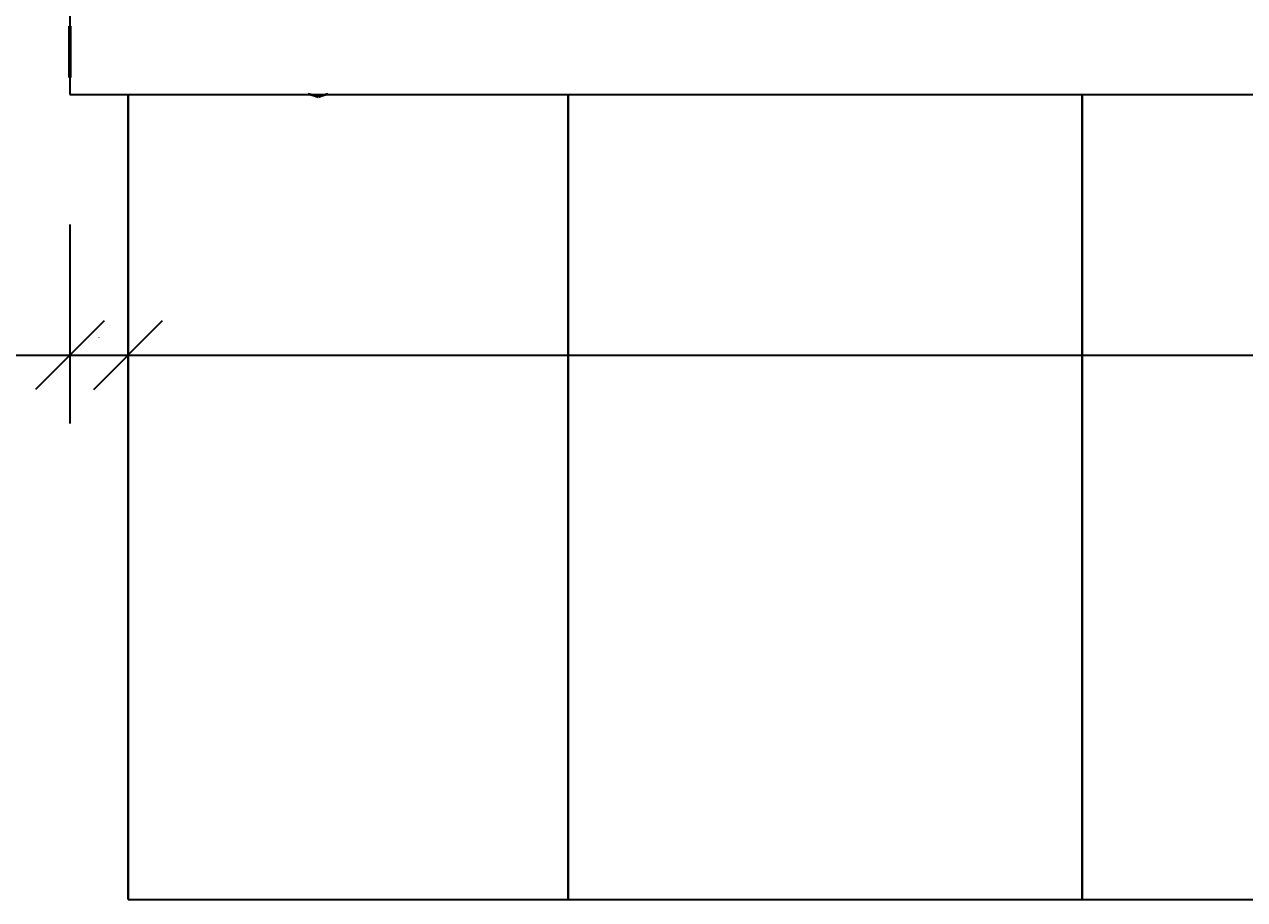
# Model space of a CAD drawing. Header units: millimetres. Extents: x -1379 to 1385823, y -4884429 to 548763.
# Drawn here: x 280637 to 284199, y -2318048 to -2315493 of the extents above; entities that cross this region are included whole.
import ezdxf

# ---------------------------------------------------------------- set-up
doc = ezdxf.new("R2010")
doc.units = ezdxf.units.MM
doc.layers.add('000 - CONCRETE_EX_BUILDING_SUB_COLOR_251', color=7, linetype='Continuous')
doc.layers.add('000 - D I M', color=7, linetype='Continuous')
for name, color, linetype, lineweight in [('A-DETL-THIN', 7, 'Continuous', 25), ('A-GLAZ-CURT', 7, 'Continuous', 35), ('WALL-E', 7, 'Continuous', 50)]:
    doc.layers.add(name, color=color, linetype=linetype, lineweight=lineweight)
doc.styles.add('Arial_2', font='arial.ttf', dxfattribs={"height": 3})
doc.dimstyles.new('DPA-DIM-3_0_T-T', dxfattribs={"dimscale": 304.8, "dimtxt": 306.07782, "dimasz": 0.656168, "dimexe": 0.656168, "dimexo": 0.0625, "dimgap": 0.164042, "dimtad": 1, "dimdec": 0, "dimzin": 0, "dimdsep": 46, "dimtxsty": 'Arial_2', "dimblk1": 'OBLIQUE', "dimblk2": 'OBLIQUE', "dimsah": 1, "dimcen": 0.09, "dimdle": 0.656168, "dimclrd": 7, "dimclre": 7, "dimclrt": 7, "dimadec": 8, "dimazin": 0, "dimtfac": 1, "dimtdec": 4, "dimtix": 1, "dimtmove": 0, "dimatfit": 3, "dimfxl": 1.312336, "dimfxlon": 1, "dimtvp": 1, "dimtolj": 1, "dimtzin": 0, "dimarcsym": 2})

# ---------------------------------------------------------------- blocks, each defined once
blk = doc.blocks.new('DPA_CP_Entrance Canopy - Entrance Canopy-5272757-IV01 - LOWER ROOF LEVEL PLAN')
at = {"layer": '000 - CONCRETE_EX_BUILDING_SUB_COLOR_251', "color": 7}
for p, q in [((280939.6, -2315697.7), (280939.6, -2318047.7)), ((280939.6, -2318047.7), (280939.6, -2315697.7)), ((280939.6, -2315697.7), (280939.6, -2317797.7)), ((280939.6, -2317722.7), (280939.6, -2315697.7)), ((282224.6, -2315697.7), (282224.6, -2318047.7)), ((282224.6, -2318047.7), (282224.6, -2315697.7)), ((282224.6, -2315697.7), (282224.6, -2317722.7)), ((282224.6, -2317797.7), (282224.6, -2315697.7)), ((280939.6, -2317797.7), (280939.6, -2317722.7)), ((282224.6, -2317722.7), (282224.6, -2317797.7)), ((280939.6, -2318047.7), (282224.6, -2318047.7)), ((280939.6, -2318047.7), (282224.6, -2318047.7))]:
    blk.add_line(p, q, dxfattribs=at)
blk = doc.blocks.new('DPA_CP_Entrance Canopy - Entrance Canopy-4067023-IV01 - LOWER ROOF LEVEL PLAN')
at = {"layer": '000 - CONCRETE_EX_BUILDING_SUB_COLOR_251', "color": 7}
for p, q in [((282224.6, -2315697.7), (282224.6, -2318047.7)), ((282224.6, -2318047.7), (282224.6, -2315697.7)), ((282224.6, -2315697.7), (282224.6, -2317797.7)), ((282224.6, -2317722.7), (282224.6, -2315697.7)), ((283724.6, -2315697.7), (283724.6, -2318047.7)), ((283724.6, -2318047.7), (283724.6, -2315697.7)), ((283724.6, -2315697.7), (283724.6, -2317722.7)), ((283724.6, -2317797.7), (283724.6, -2315697.7)), ((282224.6, -2317797.7), (282224.6, -2317722.7)), ((283724.6, -2317722.7), (283724.6, -2317797.7)), ((282224.6, -2318047.7), (283724.6, -2318047.7)), ((282224.6, -2318047.7), (283724.6, -2318047.7))]:
    blk.add_line(p, q, dxfattribs=at)
blk = doc.blocks.new('DPA_Curved type B 1 - Curved Type B-5848724-IV01 - LOWER ROOF LEVEL PLAN')
at = {"layer": 'A-GLAZ-CURT', "color": 7}
for p, q in [((-725, 0), (-725, -150)), ((-725, -150), (-725, 0))]:
    blk.add_line(p, q, dxfattribs=at)
for centre, start, end in [((-350, -1400), 73.6492, 75.0194), ((-350, -1400), 73.6492, 75.0194), ((350, -1400), 104.9806, 106.3508), ((350, -1400), 104.9806, 106.3508)]:
    blk.add_arc(centre, 1243.3, start, end, dxfattribs=at)
blk = doc.blocks.new('_Oblique')
at = {"color": 7, "linetype": 'ByBlock', "lineweight": -2}
blk.add_line((-0.5, -0.5), (0.5, 0.5), dxfattribs=at)
blk = doc.blocks.new('DIMBLOCK35-IV01 - LOWER ROOF LEVEL PLAN')
at = {"layer": '000 - D I M', "color": 7, "lineweight": -2, "transparency": 16777216}
for p, q in [((280769.6, -2316077.2), (280769.6, -2316658.1)), ((280939.6, -2316077.2), (280939.6, -2316658.1)), ((280569.6, -2316458.1), (281139.6, -2316458.1))]:
    blk.add_line(p, q, dxfattribs=at)
at = {"layer": 'Defpoints', "color": 7, "transparency": 16777216}
for p in [(280769.6, -2316058.1), (280939.6, -2316058.1), (280939.6, -2316458.1)]:
    blk.add_point(p, dxfattribs=at)
at = {"layer": '000 - D I M', "color": 7, "lineweight": -2, "transparency": 16777216, "xscale": 200, "yscale": 200, "zscale": 200, "rotation": 180}
blk.add_blockref('_Oblique', (280769.6, -2316458.1), dxfattribs=at)
at = {"layer": '000 - D I M', "color": 7, "lineweight": -2, "transparency": 16777216, "xscale": 200, "yscale": 200, "zscale": 200}
blk.add_blockref('_Oblique', (280939.6, -2316458.1), dxfattribs=at)
at = {"layer": '000 - D I M', "color": 7, "transparency": 16777216, "insert": (280854.6, -2316406.6), "char_height": 3, "width": 830.648, "attachment_point": 5, "style": 'Arial_2'}
blk.add_mtext('\\A1;170', dxfattribs=at)
blk = doc.blocks.new('DIMBLOCK36-IV01 - LOWER ROOF LEVEL PLAN')
at = {"layer": '000 - D I M', "color": 7, "lineweight": -2, "transparency": 16777216}
for p, q in [((280939.6, -2316077.2), (280939.6, -2316658.1)), ((292724.6, -2316077.2), (292724.6, -2316658.1)), ((280739.6, -2316458.1), (292924.6, -2316458.1))]:
    blk.add_line(p, q, dxfattribs=at)
at = {"layer": 'Defpoints', "color": 7, "transparency": 16777216}
for p in [(280939.6, -2316058.1), (292724.6, -2316058.1), (292724.6, -2316458.1)]:
    blk.add_point(p, dxfattribs=at)
at = {"layer": '000 - D I M', "color": 7, "lineweight": -2, "transparency": 16777216, "xscale": 200, "yscale": 200, "zscale": 200, "rotation": 180}
blk.add_blockref('_Oblique', (280939.6, -2316458.1), dxfattribs=at)
at = {"layer": '000 - D I M', "color": 7, "lineweight": -2, "transparency": 16777216, "xscale": 200, "yscale": 200, "zscale": 200}
blk.add_blockref('_Oblique', (292724.6, -2316458.1), dxfattribs=at)
at = {"layer": '000 - D I M', "color": 7, "transparency": 16777216, "insert": (286832.1, -2316406.6), "char_height": 3, "width": 1384.414, "attachment_point": 5, "style": 'Arial_2'}
blk.add_mtext('\\A1;11785', dxfattribs=at)

msp = doc.modelspace()

# ---------------------------------------------------------------- linework, layer by layer
at = {"layer": 'A-DETL-THIN', "color": 7}
for p, q in [((280769.6, -2311372.7), (280769.6, -2315697.7)), ((280769.6, -2315697.7), (297219.6, -2315697.7))]:
    msp.add_line(p, q, dxfattribs=at)
at = {"layer": 'WALL-E', "color": 7}
msp.add_line((280769.6, -2315647.7), (280769.6, -2315497.7), dxfattribs=at)
msp.add_line((280769.6, -2315647.7), (280769.6, -2315497.7), dxfattribs=at)

# ---------------------------------------------------------------- block references
at = {"layer": 'A-GLAZ-CURT', "color": 7}
for name, p in [('DPA_Curved type B 1 - Curved Type B-5848724-IV01 - LOWER ROOF LEVEL PLAN', (281494.6, -2315497.7)), ('DPA_CP_Entrance Canopy - Entrance Canopy-5272757-IV01 - LOWER ROOF LEVEL PLAN', (0, 0)), ('DPA_CP_Entrance Canopy - Entrance Canopy-4067023-IV01 - LOWER ROOF LEVEL PLAN', (0, 0)), ('DPA_CP_Entrance Canopy - Entrance Canopy-4067023-IV01 - LOWER ROOF LEVEL PLAN', (1500, 0))]:
    msp.add_blockref(name, p, dxfattribs=at)

# ---------------------------------------------------------------- dimensions: what is measured, and where the dimension line sits
at = {"layer": '000 - D I M', "color": 7}
for base, p1, p2, override, picture, middle in [((280939.6, -2316458.1), (280769.6, -2316058.1), (280939.6, -2316058.1), {"dimpost": '<>', "dimclrd": 7, "dimclre": 7, "dimclrt": 7, "dimfxl": 170}, 'DIMBLOCK35-IV01 - LOWER ROOF LEVEL PLAN', (280854.6, -2316406.6)), ((292724.6, -2316458.1), (280939.6, -2316058.1), (292724.6, -2316058.1), {"dimpost": '<>', "dimclrd": 7, "dimclre": 7, "dimclrt": 7, "dimfxl": 11785}, 'DIMBLOCK36-IV01 - LOWER ROOF LEVEL PLAN', (286832.1, -2316406.6))]:
    dim = msp.add_linear_dim(base=base, p1=p1, p2=p2, dimstyle='DPA-DIM-3_0_T-T', override=override, dxfattribs=at)
    dim.commit()
    dim.dimension.update_dxf_attribs({"geometry": picture, "text_midpoint": middle})

doc.saveas('drawing.dxf')
